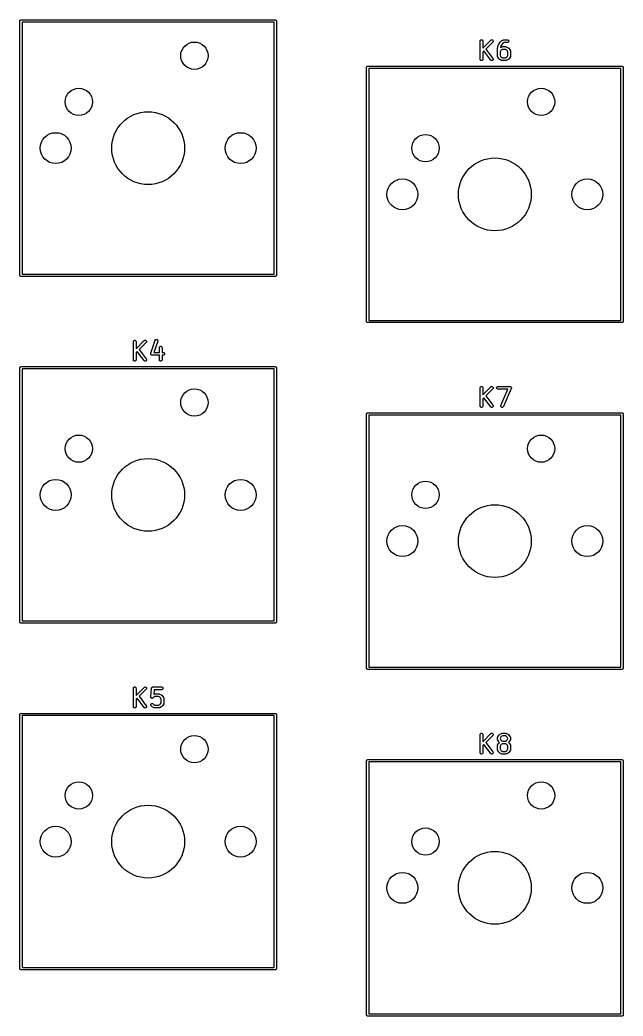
# Model space of a CAD drawing. Extents: x 10 to 287, y -200 to -10.
# Drawn here: x 210.4 to 243.5, y -106.6 to -51.9 of the extents above; entities that cross this region are included whole.
import ezdxf

# ---------------------------------------------------------------- set-up
doc = ezdxf.new("R2010")
doc.units = 0
doc.header["$MEASUREMENT"] = 0
doc.layers.add('BLACK', color=7, linetype='CONTINUOUS')

msp = doc.modelspace()

# ---------------------------------------------------------------- linework, layer by layer
at = {"layer": 'BLACK', "linetype": 'CONTINUOUS'}
for p, q in [((210.379, -51.9324), (210.381, -51.9274)), ((210.379, -51.9378), (210.379, -51.9324)), ((210.379, -65.9182), (210.379, -51.9378)), ((210.381, -51.9274), (210.382, -51.9222)), ((210.382, -51.9222), (210.384, -51.9176)), ((210.384, -51.9176), (210.386, -51.9125)), ((210.386, -51.9125), (210.39, -51.9084)), ((210.39, -51.9084), (210.392, -51.9038)), ((210.392, -51.9038), (210.396, -51.9004)), ((210.396, -51.9004), (210.4, -51.8963)), ((210.4, -51.8963), (210.404, -51.8937)), ((210.404, -51.8937), (210.409, -51.8902)), ((210.409, -51.8902), (210.414, -51.8884)), ((210.414, -51.8884), (210.418, -51.8857)), ((210.418, -51.8857), (210.423, -51.8848)), ((210.423, -51.8848), (210.428, -51.883)), ((210.428, -51.883), (210.434, -51.883)), ((210.434, -51.883), (210.434, -51.883)), ((210.434, -51.883), (224.414, -51.883)), ((224.414, -51.883), (224.42, -51.883)), ((224.414, -51.883), (224.414, -51.883)), ((224.42, -51.883), (224.425, -51.8848)), ((224.425, -51.8848), (224.43, -51.8857)), ((224.43, -51.8857), (224.434, -51.8884)), ((224.434, -51.8884), (224.439, -51.8902)), ((224.439, -51.8902), (224.444, -51.8937)), ((224.444, -51.8937), (224.448, -51.8963)), ((224.448, -51.8963), (224.452, -51.9004)), ((224.452, -51.9004), (224.456, -51.9038)), ((224.456, -51.9038), (224.458, -51.9085)), ((224.458, -51.9085), (224.462, -51.9125)), ((224.462, -51.9125), (224.464, -51.9175)), ((224.464, -51.9175), (224.466, -51.9222)), ((224.466, -51.9222), (224.467, -51.9274)), ((224.467, -51.9274), (224.469, -51.9324)), ((224.469, -51.9324), (224.469, -51.9377)), ((224.469, -51.9377), (224.469, -51.9378)), ((224.469, -51.9378), (224.469, -65.9182)), ((210.499, -52.003), (210.499, -65.853)), ((224.349, -52.003), (210.499, -52.003)), ((224.349, -65.853), (224.349, -52.003)), ((235.661, -53.0464), (235.665, -53.0207)), ((235.661, -54.0464), (235.661, -53.0464)), ((235.665, -53.0207), (235.678, -52.9982)), ((235.678, -52.9982), (235.698, -52.9814)), ((235.698, -52.9814), (235.723, -52.9725)), ((235.723, -52.9725), (235.749, -52.9725)), ((235.749, -52.9725), (235.773, -52.9814)), ((235.773, -52.9814), (235.793, -52.9982)), ((235.793, -52.9982), (235.806, -53.0207)), ((235.806, -53.0207), (235.811, -53.0464)), ((235.811, -53.4367), (236.254, -52.9933)), ((235.811, -53.0464), (235.811, -53.4367)), ((236.254, -52.9933), (236.276, -52.9784)), ((236.276, -52.9784), (236.301, -52.9717)), ((236.301, -52.9717), (236.327, -52.9739)), ((236.327, -52.9739), (236.35, -52.9849)), ((236.35, -52.9849), (236.369, -53.0034)), ((236.375, -53.0781), (236.36, -53.0994)), ((236.369, -53.0034), (236.38, -53.027)), ((236.382, -53.0529), (236.375, -53.0781)), ((236.38, -53.027), (236.382, -53.0529)), ((236.778, -53.0886), (236.826, -53.041)), ((236.826, -53.041), (236.836, -53.0341)), ((236.836, -53.0341), (236.845, -53.0269)), ((236.845, -53.0269), (236.94, -52.9793)), ((236.94, -52.9793), (236.945, -52.9781)), ((236.945, -52.9781), (236.948, -52.9759)), ((236.948, -52.9759), (236.957, -52.9744)), ((236.957, -52.9744), (236.965, -52.9719)), ((236.965, -52.9719), (236.97, -52.9721)), ((236.97, -52.9721), (236.974, -52.9714)), ((236.974, -52.9714), (237.164, -52.9714)), ((237.164, -52.9714), (237.19, -52.9759)), ((237.19, -52.9759), (237.213, -52.9889)), ((237.213, -52.9889), (237.229, -53.0089)), ((237.229, -53.0839), (237.213, -53.1038)), ((237.229, -53.0089), (237.238, -53.0334)), ((237.238, -53.0594), (237.229, -53.0839)), ((237.238, -53.0334), (237.238, -53.0594)), ((235.871, -53.5891), (235.811, -53.6489)), ((236.247, -54.0914), (235.871, -53.5891)), ((236.36, -53.0994), (235.978, -53.482)), ((235.978, -53.482), (236.367, -54.0014)), ((236.613, -53.475), (236.615, -53.4659)), ((236.613, -53.8559), (236.613, -53.475)), ((236.615, -53.4659), (236.616, -53.4568)), ((236.616, -53.4568), (236.663, -53.2663)), ((236.663, -53.2663), (236.668, -53.2547)), ((236.668, -53.2547), (236.673, -53.2429)), ((236.673, -53.2429), (236.769, -53.1)), ((236.798, -53.567), (236.763, -53.6355)), ((236.769, -53.1), (236.774, -53.0947)), ((236.774, -53.0947), (236.778, -53.0886)), ((236.806, -53.3153), (236.787, -53.3894)), ((236.787, -53.3894), (236.845, -53.3603)), ((236.828, -53.5366), (236.798, -53.567)), ((236.889, -53.1894), (236.806, -53.3153)), ((236.896, -53.5023), (236.828, -53.5366)), ((236.845, -53.3603), (236.849, -53.359)), ((236.849, -53.359), (236.853, -53.3569)), ((236.853, -53.3569), (236.862, -53.3553)), ((236.862, -53.3553), (236.87, -53.3528)), ((236.87, -53.3528), (236.875, -53.3531)), ((236.875, -53.3531), (236.879, -53.3523)), ((236.879, -53.3523), (237.069, -53.3523)), ((236.923, -53.1556), (236.889, -53.1894)), ((237.052, -53.5023), (236.896, -53.5023)), ((236.992, -53.1214), (236.923, -53.1556)), ((237.164, -53.1214), (236.992, -53.1214)), ((237.12, -53.5366), (237.052, -53.5023)), ((237.069, -53.3523), (237.073, -53.3531)), ((237.073, -53.3531), (237.078, -53.3528)), ((237.078, -53.3528), (237.086, -53.3553)), ((237.086, -53.3553), (237.095, -53.3569)), ((237.095, -53.3569), (237.099, -53.359)), ((237.099, -53.359), (237.103, -53.3603)), ((237.103, -53.3603), (237.198, -53.4079)), ((237.15, -53.567), (237.12, -53.5366)), ((237.185, -53.6355), (237.15, -53.567)), ((237.19, -53.1169), (237.164, -53.1214)), ((237.213, -53.1038), (237.19, -53.1169)), ((237.198, -53.4079), (237.208, -53.415)), ((237.208, -53.415), (237.218, -53.4219)), ((237.218, -53.4219), (237.265, -53.4695)), ((237.265, -53.4695), (237.272, -53.4794)), ((237.272, -53.4794), (237.279, -53.489)), ((237.279, -53.489), (237.327, -53.5843)), ((237.327, -53.5843), (237.328, -53.5884)), ((237.328, -53.5884), (237.33, -53.5922)), ((237.33, -53.5922), (237.332, -53.6008)), ((237.332, -53.6008), (237.334, -53.6092)), ((237.334, -53.6092), (237.334, -53.6135)), ((237.334, -53.6135), (237.335, -53.6178)), ((237.335, -53.6178), (237.335, -53.8559)), ((235.665, -54.072), (235.661, -54.0464)), ((235.678, -54.0946), (235.665, -54.072)), ((235.698, -54.1113), (235.678, -54.0946)), ((235.723, -54.1202), (235.698, -54.1113)), ((235.749, -54.1202), (235.723, -54.1202)), ((235.773, -54.1113), (235.749, -54.1202)), ((235.793, -54.0946), (235.773, -54.1113)), ((235.806, -54.072), (235.793, -54.0946)), ((235.811, -54.0464), (235.806, -54.072)), ((235.811, -53.6489), (235.811, -54.0464)), ((236.266, -54.1092), (236.247, -54.0914)), ((236.29, -54.1194), (236.266, -54.1092)), ((236.316, -54.1208), (236.29, -54.1194)), ((236.341, -54.1133), (236.316, -54.1208)), ((236.362, -54.0977), (236.341, -54.1133)), ((236.376, -54.0758), (236.362, -54.0977)), ((236.367, -54.0014), (236.379, -54.0246)), ((236.382, -54.0505), (236.376, -54.0758)), ((236.379, -54.0246), (236.382, -54.0505)), ((236.614, -53.8602), (236.613, -53.8559)), ((236.614, -53.8645), (236.614, -53.8602)), ((236.616, -53.8729), (236.614, -53.8645)), ((236.618, -53.8816), (236.616, -53.8729)), ((236.62, -53.8853), (236.618, -53.8816)), ((236.621, -53.8894), (236.62, -53.8853)), ((236.669, -53.9847), (236.621, -53.8894)), ((236.676, -53.9943), (236.669, -53.9847)), ((236.683, -54.0042), (236.676, -53.9943)), ((236.73, -54.0518), (236.683, -54.0042)), ((236.74, -54.0587), (236.73, -54.0518)), ((236.75, -54.0658), (236.74, -54.0587)), ((236.845, -54.1135), (236.75, -54.0658)), ((236.763, -53.6355), (236.763, -53.8382)), ((236.763, -53.8382), (236.798, -53.9067)), ((236.798, -53.9067), (236.828, -53.9371)), ((236.828, -53.9371), (236.896, -53.9714)), ((236.849, -54.1147), (236.845, -54.1135)), ((236.853, -54.1169), (236.849, -54.1147)), ((236.862, -54.1184), (236.853, -54.1169)), ((236.87, -54.1209), (236.862, -54.1184)), ((236.875, -54.1206), (236.87, -54.1209)), ((236.879, -54.1214), (236.875, -54.1206)), ((237.069, -54.1214), (236.879, -54.1214)), ((236.896, -53.9714), (237.052, -53.9714)), ((237.052, -53.9714), (237.12, -53.9371)), ((237.073, -54.1206), (237.069, -54.1214)), ((237.078, -54.1209), (237.073, -54.1206)), ((237.086, -54.1184), (237.078, -54.1209)), ((237.095, -54.1169), (237.086, -54.1184)), ((237.099, -54.1147), (237.095, -54.1169)), ((237.103, -54.1135), (237.099, -54.1147)), ((237.198, -54.0658), (237.103, -54.1135)), ((237.12, -53.9371), (237.15, -53.9067)), ((237.15, -53.9067), (237.185, -53.8382)), ((237.185, -53.8382), (237.185, -53.6355)), ((237.208, -54.0587), (237.198, -54.0658)), ((237.218, -54.0518), (237.208, -54.0587)), ((237.265, -54.0042), (237.218, -54.0518)), ((237.272, -53.9943), (237.265, -54.0042)), ((237.279, -53.9847), (237.272, -53.9943)), ((237.327, -53.8894), (237.279, -53.9847)), ((237.328, -53.8853), (237.327, -53.8894)), ((237.33, -53.8816), (237.328, -53.8853)), ((237.332, -53.8729), (237.33, -53.8816)), ((237.334, -53.8645), (237.332, -53.8729)), ((237.335, -53.8559), (237.334, -53.8602)), ((237.334, -53.8602), (237.334, -53.8645)), ((229.429, -54.4724), (229.431, -54.4674)), ((229.429, -54.4778), (229.429, -54.4724)), ((229.429, -68.4582), (229.429, -54.4778)), ((229.431, -54.4674), (229.432, -54.4622)), ((229.432, -54.4622), (229.434, -54.4576)), ((229.434, -54.4576), (229.436, -54.4525)), ((229.436, -54.4525), (229.44, -54.4484)), ((229.44, -54.4484), (229.442, -54.4438)), ((229.442, -54.4438), (229.446, -54.4404)), ((229.446, -54.4404), (229.45, -54.4363)), ((229.45, -54.4363), (229.454, -54.4337)), ((229.454, -54.4337), (229.459, -54.4302)), ((229.459, -54.4302), (229.464, -54.4284)), ((229.464, -54.4284), (229.468, -54.4257)), ((229.468, -54.4257), (229.473, -54.4248)), ((229.473, -54.4248), (229.478, -54.423)), ((229.478, -54.423), (229.484, -54.423)), ((229.484, -54.423), (229.484, -54.423)), ((229.484, -54.423), (243.464, -54.423)), ((229.549, -54.543), (229.549, -68.393)), ((243.399, -54.543), (229.549, -54.543)), ((243.399, -68.393), (243.399, -54.543)), ((243.464, -54.423), (243.47, -54.423)), ((243.464, -54.423), (243.464, -54.423)), ((243.47, -54.423), (243.475, -54.4248)), ((243.475, -54.4248), (243.48, -54.4257)), ((243.48, -54.4257), (243.484, -54.4284)), ((243.484, -54.4284), (243.489, -54.4302)), ((243.489, -54.4302), (243.494, -54.4337)), ((243.494, -54.4337), (243.498, -54.4363)), ((243.498, -54.4363), (243.502, -54.4404)), ((243.502, -54.4404), (243.506, -54.4438)), ((243.506, -54.4438), (243.508, -54.4485)), ((243.508, -54.4485), (243.512, -54.4525)), ((243.512, -54.4525), (243.514, -54.4575)), ((243.514, -54.4575), (243.516, -54.4622)), ((243.516, -54.4622), (243.517, -54.4674)), ((243.517, -54.4674), (243.519, -54.4724)), ((243.519, -54.4724), (243.519, -54.4777)), ((243.519, -54.4777), (243.519, -54.4778)), ((243.519, -54.4778), (243.519, -68.4582)), ((210.379, -65.9183), (210.379, -65.9182)), ((210.379, -65.9236), (210.379, -65.9183)), ((210.381, -65.9286), (210.379, -65.9236)), ((210.382, -65.9338), (210.381, -65.9286)), ((210.384, -65.9385), (210.382, -65.9338)), ((210.386, -65.9435), (210.384, -65.9385)), ((210.39, -65.9475), (210.386, -65.9435)), ((210.392, -65.9522), (210.39, -65.9475)), ((210.396, -65.9556), (210.392, -65.9522)), ((210.4, -65.9597), (210.396, -65.9556)), ((210.404, -65.9623), (210.4, -65.9597)), ((210.409, -65.9658), (210.404, -65.9623)), ((210.414, -65.9676), (210.409, -65.9658)), ((210.418, -65.9703), (210.414, -65.9676)), ((210.423, -65.9712), (210.418, -65.9703)), ((210.428, -65.973), (210.423, -65.9712)), ((210.434, -65.973), (210.428, -65.973)), ((224.414, -65.973), (210.434, -65.973)), ((210.434, -65.973), (210.434, -65.973)), ((210.499, -65.853), (224.349, -65.853)), ((224.42, -65.973), (224.414, -65.973)), ((224.414, -65.973), (224.414, -65.973)), ((224.425, -65.9712), (224.42, -65.973)), ((224.43, -65.9703), (224.425, -65.9712)), ((224.434, -65.9676), (224.43, -65.9703)), ((224.439, -65.9658), (224.434, -65.9676)), ((224.444, -65.9623), (224.439, -65.9658)), ((224.448, -65.9597), (224.444, -65.9623)), ((224.452, -65.9556), (224.448, -65.9597)), ((224.456, -65.9522), (224.452, -65.9556)), ((224.458, -65.9475), (224.456, -65.9522)), ((224.462, -65.9435), (224.458, -65.9475)), ((224.464, -65.9385), (224.462, -65.9435)), ((224.466, -65.9338), (224.464, -65.9385)), ((224.467, -65.9286), (224.466, -65.9338)), ((224.469, -65.9236), (224.467, -65.9286)), ((224.469, -65.9182), (224.469, -65.9183)), ((224.469, -65.9183), (224.469, -65.9236)), ((229.549, -68.393), (243.399, -68.393)), ((229.429, -68.4583), (229.429, -68.4582)), ((229.429, -68.4636), (229.429, -68.4583)), ((229.431, -68.4686), (229.429, -68.4636)), ((229.432, -68.4738), (229.431, -68.4686)), ((229.434, -68.4785), (229.432, -68.4738)), ((229.436, -68.4835), (229.434, -68.4785)), ((229.44, -68.4875), (229.436, -68.4835)), ((229.442, -68.4922), (229.44, -68.4875)), ((229.446, -68.4956), (229.442, -68.4922)), ((229.45, -68.4997), (229.446, -68.4956)), ((229.454, -68.5023), (229.45, -68.4997)), ((229.459, -68.5058), (229.454, -68.5023)), ((229.464, -68.5076), (229.459, -68.5058)), ((229.468, -68.5103), (229.464, -68.5076)), ((229.473, -68.5112), (229.468, -68.5103)), ((229.478, -68.513), (229.473, -68.5112)), ((229.484, -68.513), (229.478, -68.513)), ((243.464, -68.513), (229.484, -68.513)), ((229.484, -68.513), (229.484, -68.513)), ((243.47, -68.513), (243.464, -68.513)), ((243.464, -68.513), (243.464, -68.513)), ((243.475, -68.5112), (243.47, -68.513)), ((243.48, -68.5103), (243.475, -68.5112)), ((243.484, -68.5076), (243.48, -68.5103)), ((243.489, -68.5058), (243.484, -68.5076)), ((243.494, -68.5023), (243.489, -68.5058)), ((243.498, -68.4997), (243.494, -68.5023)), ((243.502, -68.4956), (243.498, -68.4997)), ((243.506, -68.4922), (243.502, -68.4956)), ((243.508, -68.4875), (243.506, -68.4922)), ((243.512, -68.4835), (243.508, -68.4875)), ((243.514, -68.4785), (243.512, -68.4835)), ((243.516, -68.4738), (243.514, -68.4785)), ((243.517, -68.4686), (243.516, -68.4738)), ((243.519, -68.4636), (243.517, -68.4686)), ((243.519, -68.4582), (243.519, -68.4583)), ((243.519, -68.4583), (243.519, -68.4636)), ((216.628, -69.5082), (216.648, -69.4914)), ((216.648, -69.4914), (216.673, -69.4825)), ((216.673, -69.4825), (216.699, -69.4825)), ((216.699, -69.4825), (216.723, -69.4914)), ((216.723, -69.4914), (216.743, -69.5082)), ((216.761, -69.9467), (217.204, -69.5033)), ((217.204, -69.5033), (217.226, -69.4884)), ((217.226, -69.4884), (217.251, -69.4817)), ((217.251, -69.4817), (217.277, -69.4839)), ((217.277, -69.4839), (217.3, -69.4949)), ((217.3, -69.4949), (217.319, -69.5134)), ((217.567, -70.1993), (217.805, -69.485)), ((217.805, -69.485), (217.818, -69.4621)), ((217.818, -69.4621), (217.837, -69.4449)), ((217.837, -69.4449), (217.861, -69.4353)), ((217.861, -69.4353), (217.887, -69.4346)), ((217.887, -69.4346), (217.912, -69.4428)), ((217.912, -69.4428), (217.932, -69.459)), ((217.932, -69.459), (217.946, -69.4812)), ((217.946, -69.4812), (217.951, -69.5067)), ((217.951, -69.5067), (217.948, -69.5325)), ((216.611, -69.5564), (216.615, -69.5307)), ((216.611, -70.5564), (216.611, -69.5564)), ((216.615, -69.5307), (216.628, -69.5082)), ((216.743, -69.5082), (216.756, -69.5307)), ((216.756, -69.5307), (216.761, -69.5564)), ((216.761, -69.5564), (216.761, -69.9467)), ((217.31, -69.6094), (216.928, -69.992)), ((216.928, -69.992), (217.317, -70.5114)), ((217.325, -69.5881), (217.31, -69.6094)), ((217.319, -69.5134), (217.33, -69.537)), ((217.332, -69.5629), (217.325, -69.5881)), ((217.33, -69.537), (217.332, -69.5629)), ((217.948, -69.5325), (217.742, -70.148)), ((218.039, -69.8897), (218.044, -69.8641)), ((218.039, -70.148), (218.039, -69.8897)), ((218.044, -69.8641), (218.057, -69.8415)), ((218.057, -69.8415), (218.077, -69.8248)), ((218.077, -69.8248), (218.101, -69.8159)), ((218.101, -69.8159), (218.127, -69.8159)), ((218.127, -69.8159), (218.152, -69.8248)), ((218.152, -69.8248), (218.172, -69.8415)), ((218.172, -69.8415), (218.185, -69.8641)), ((218.185, -69.8641), (218.189, -69.8897)), ((218.189, -69.8897), (218.189, -70.148)), ((216.615, -70.582), (216.611, -70.5564)), ((216.628, -70.6046), (216.615, -70.582)), ((216.756, -70.582), (216.743, -70.6046)), ((216.761, -70.5564), (216.756, -70.582)), ((216.821, -70.0991), (216.761, -70.1589)), ((216.761, -70.1589), (216.761, -70.5564)), ((217.197, -70.6014), (216.821, -70.0991)), ((217.216, -70.6192), (217.197, -70.6014)), ((217.326, -70.5858), (217.312, -70.6077)), ((217.317, -70.5114), (217.329, -70.5346)), ((217.332, -70.5605), (217.326, -70.5858)), ((217.329, -70.5346), (217.332, -70.5605)), ((217.563, -70.2251), (217.564, -70.2176)), ((217.564, -70.2305), (217.563, -70.2251)), ((217.564, -70.21), (217.566, -70.2048)), ((217.564, -70.2176), (217.564, -70.21)), ((217.564, -70.2361), (217.564, -70.2305)), ((217.567, -70.2432), (217.564, -70.2361)), ((217.566, -70.2048), (217.567, -70.1993)), ((217.569, -70.2506), (217.567, -70.2432)), ((217.571, -70.2553), (217.569, -70.2506)), ((217.573, -70.2605), (217.571, -70.2553)), ((217.578, -70.2664), (217.573, -70.2605)), ((217.582, -70.2728), (217.578, -70.2664)), ((217.587, -70.2763), (217.582, -70.2728)), ((217.59, -70.2805), (217.587, -70.2763)), ((217.597, -70.2843), (217.59, -70.2805)), ((217.603, -70.289), (217.597, -70.2843)), ((217.608, -70.2908), (217.603, -70.289)), ((217.613, -70.2935), (217.608, -70.2908)), ((217.62, -70.2948), (217.613, -70.2935)), ((217.627, -70.2972), (217.62, -70.2948)), ((217.633, -70.2971), (217.627, -70.2972)), ((217.638, -70.298), (217.633, -70.2971)), ((218.039, -70.298), (217.638, -70.298)), ((217.742, -70.148), (218.039, -70.148)), ((218.039, -70.5564), (218.039, -70.298)), ((218.044, -70.582), (218.039, -70.5564)), ((218.057, -70.6046), (218.044, -70.582)), ((218.185, -70.582), (218.172, -70.6046)), ((218.189, -70.5564), (218.185, -70.582)), ((218.189, -70.148), (218.257, -70.148)), ((218.257, -70.298), (218.189, -70.298)), ((218.189, -70.298), (218.189, -70.5564)), ((218.257, -70.148), (218.283, -70.1526)), ((218.283, -70.2935), (218.257, -70.298)), ((218.283, -70.1526), (218.306, -70.1656)), ((218.306, -70.2805), (218.283, -70.2935)), ((218.306, -70.1656), (218.322, -70.1855)), ((218.322, -70.2605), (218.306, -70.2805)), ((218.322, -70.1855), (218.331, -70.21)), ((218.331, -70.2361), (218.322, -70.2605)), ((218.331, -70.21), (218.331, -70.2361)), ((210.379, -70.9824), (210.381, -70.9774)), ((210.379, -70.9878), (210.379, -70.9824)), ((210.379, -84.9682), (210.379, -70.9878)), ((210.381, -70.9774), (210.382, -70.9722)), ((210.382, -70.9722), (210.384, -70.9676)), ((210.384, -70.9676), (210.386, -70.9625)), ((210.386, -70.9625), (210.39, -70.9584)), ((210.39, -70.9584), (210.392, -70.9538)), ((210.392, -70.9538), (210.396, -70.9504)), ((210.396, -70.9504), (210.4, -70.9463)), ((210.4, -70.9463), (210.404, -70.9437)), ((210.404, -70.9437), (210.409, -70.9402)), ((210.409, -70.9402), (210.414, -70.9384)), ((210.414, -70.9384), (210.418, -70.9357)), ((210.418, -70.9357), (210.423, -70.9348)), ((210.423, -70.9348), (210.428, -70.933)), ((210.428, -70.933), (210.434, -70.933)), ((210.434, -70.933), (210.434, -70.933)), ((210.434, -70.933), (224.414, -70.933)), ((210.499, -71.053), (210.499, -84.903)), ((224.349, -71.053), (210.499, -71.053)), ((216.648, -70.6213), (216.628, -70.6046)), ((216.673, -70.6302), (216.648, -70.6213)), ((216.699, -70.6302), (216.673, -70.6302)), ((216.723, -70.6213), (216.699, -70.6302)), ((216.743, -70.6046), (216.723, -70.6213)), ((217.24, -70.6294), (217.216, -70.6192)), ((217.266, -70.6308), (217.24, -70.6294)), ((217.291, -70.6233), (217.266, -70.6308)), ((217.312, -70.6077), (217.291, -70.6233)), ((218.077, -70.6213), (218.057, -70.6046)), ((218.101, -70.6302), (218.077, -70.6213)), ((218.127, -70.6302), (218.101, -70.6302)), ((218.152, -70.6213), (218.127, -70.6302)), ((218.172, -70.6046), (218.152, -70.6213)), ((224.349, -84.903), (224.349, -71.053)), ((224.414, -70.933), (224.42, -70.933)), ((224.414, -70.933), (224.414, -70.933)), ((224.42, -70.933), (224.425, -70.9348)), ((224.425, -70.9348), (224.43, -70.9357)), ((224.43, -70.9357), (224.434, -70.9384)), ((224.434, -70.9384), (224.439, -70.9402)), ((224.439, -70.9402), (224.444, -70.9437)), ((224.444, -70.9437), (224.448, -70.9463)), ((224.448, -70.9463), (224.452, -70.9504)), ((224.452, -70.9504), (224.456, -70.9538)), ((224.456, -70.9538), (224.458, -70.9585)), ((224.458, -70.9585), (224.462, -70.9625)), ((224.462, -70.9625), (224.464, -70.9675)), ((224.464, -70.9675), (224.466, -70.9722)), ((224.466, -70.9722), (224.467, -70.9774)), ((224.467, -70.9774), (224.469, -70.9824)), ((224.469, -70.9824), (224.469, -70.9877)), ((224.469, -70.9877), (224.469, -70.9878)), ((224.469, -70.9878), (224.469, -84.9682)), ((235.661, -72.0964), (235.665, -72.0707)), ((235.661, -73.0964), (235.661, -72.0964)), ((235.665, -72.0707), (235.678, -72.0482)), ((235.678, -72.0482), (235.698, -72.0314)), ((235.698, -72.0314), (235.723, -72.0225)), ((235.723, -72.0225), (235.749, -72.0225)), ((235.749, -72.0225), (235.773, -72.0314)), ((235.773, -72.0314), (235.793, -72.0482)), ((235.793, -72.0482), (235.806, -72.0707)), ((235.806, -72.0707), (235.811, -72.0964)), ((235.811, -72.4867), (236.254, -72.0433)), ((235.811, -72.0964), (235.811, -72.4867)), ((236.36, -72.1494), (235.978, -72.532)), ((236.254, -72.0433), (236.276, -72.0284)), ((236.276, -72.0284), (236.301, -72.0217)), ((236.301, -72.0217), (236.327, -72.0239)), ((236.327, -72.0239), (236.35, -72.0349)), ((236.35, -72.0349), (236.369, -72.0534)), ((236.375, -72.1281), (236.36, -72.1494)), ((236.369, -72.0534), (236.38, -72.077)), ((236.382, -72.1029), (236.375, -72.1281)), ((236.38, -72.077), (236.382, -72.1029)), ((236.567, -72.0834), (236.576, -72.0589)), ((236.567, -72.1094), (236.567, -72.0834)), ((236.576, -72.1339), (236.567, -72.1094)), ((236.576, -72.0589), (236.592, -72.0389)), ((236.592, -72.1538), (236.576, -72.1339)), ((236.592, -72.0389), (236.615, -72.0259)), ((236.615, -72.1669), (236.592, -72.1538)), ((236.615, -72.0259), (236.641, -72.0214)), ((236.641, -72.1714), (236.615, -72.1669)), ((236.641, -72.0214), (237.307, -72.0214)), ((237.194, -72.1714), (236.641, -72.1714)), ((236.81, -73.0668), (237.194, -72.1714)), ((237.376, -72.1259), (236.948, -73.1259)), ((237.307, -72.0214), (237.316, -72.0229)), ((237.316, -72.0229), (237.324, -72.0234)), ((237.324, -72.0234), (237.329, -72.0251)), ((237.329, -72.0251), (237.333, -72.0259)), ((237.333, -72.0259), (237.34, -72.0302)), ((237.34, -72.0302), (237.348, -72.0336)), ((237.348, -72.0336), (237.352, -72.0367)), ((237.352, -72.0367), (237.356, -72.0389)), ((237.356, -72.0389), (237.361, -72.0455)), ((237.361, -72.0455), (237.367, -72.0515)), ((237.367, -72.0515), (237.369, -72.0554)), ((237.369, -72.0554), (237.372, -72.0589)), ((237.372, -72.0589), (237.375, -72.067)), ((237.375, -72.067), (237.379, -72.0747)), ((237.378, -72.1175), (237.376, -72.1259)), ((237.381, -72.1094), (237.378, -72.1175)), ((237.379, -72.0747), (237.38, -72.0791)), ((237.38, -72.0791), (237.381, -72.0834)), ((237.381, -72.0834), (237.381, -72.092)), ((237.381, -72.092), (237.382, -72.1006)), ((237.382, -72.1006), (237.381, -72.1049)), ((237.381, -72.1049), (237.381, -72.1094)), ((235.871, -72.6391), (235.811, -72.6989)), ((235.811, -72.6989), (235.811, -73.0964)), ((236.247, -73.1414), (235.871, -72.6391)), ((235.978, -72.532), (236.367, -73.0514)), ((235.665, -73.122), (235.661, -73.0964)), ((235.678, -73.1446), (235.665, -73.122)), ((235.698, -73.1613), (235.678, -73.1446)), ((235.723, -73.1702), (235.698, -73.1613)), ((235.749, -73.1702), (235.723, -73.1702)), ((235.773, -73.1613), (235.749, -73.1702)), ((235.793, -73.1446), (235.773, -73.1613)), ((235.806, -73.122), (235.793, -73.1446)), ((235.811, -73.0964), (235.806, -73.122)), ((236.266, -73.1592), (236.247, -73.1414)), ((236.29, -73.1694), (236.266, -73.1592)), ((236.316, -73.1708), (236.29, -73.1694)), ((236.341, -73.1633), (236.316, -73.1708)), ((236.362, -73.1477), (236.341, -73.1633)), ((236.376, -73.1258), (236.362, -73.1477)), ((236.367, -73.0514), (236.379, -73.0746)), ((236.382, -73.1005), (236.376, -73.1258)), ((236.379, -73.0746), (236.382, -73.1005)), ((236.804, -73.0922), (236.81, -73.0668)), ((236.807, -73.1181), (236.804, -73.0922)), ((236.819, -73.1413), (236.807, -73.1181)), ((236.838, -73.1591), (236.819, -73.1413)), ((236.862, -73.1694), (236.838, -73.1591)), ((236.888, -73.1709), (236.862, -73.1694)), ((236.913, -73.1633), (236.888, -73.1709)), ((236.933, -73.1477), (236.913, -73.1633)), ((236.948, -73.1259), (236.933, -73.1477)), ((229.429, -73.5224), (229.431, -73.5174)), ((229.429, -73.5278), (229.429, -73.5224)), ((229.429, -87.5082), (229.429, -73.5278)), ((229.431, -73.5174), (229.432, -73.5122)), ((229.432, -73.5122), (229.434, -73.5076)), ((229.434, -73.5076), (229.436, -73.5025)), ((229.436, -73.5025), (229.44, -73.4984)), ((229.44, -73.4984), (229.442, -73.4938)), ((229.442, -73.4938), (229.446, -73.4904)), ((229.446, -73.4904), (229.45, -73.4863)), ((229.45, -73.4863), (229.454, -73.4837)), ((229.454, -73.4837), (229.459, -73.4802)), ((229.459, -73.4802), (229.464, -73.4784)), ((229.464, -73.4784), (229.468, -73.4757)), ((229.468, -73.4757), (229.473, -73.4748)), ((229.473, -73.4748), (229.478, -73.473)), ((229.478, -73.473), (229.484, -73.473)), ((229.484, -73.473), (229.484, -73.473)), ((229.484, -73.473), (243.464, -73.473)), ((229.549, -73.593), (229.549, -87.443)), ((243.399, -73.593), (229.549, -73.593)), ((243.399, -87.443), (243.399, -73.593)), ((243.464, -73.473), (243.47, -73.473)), ((243.464, -73.473), (243.464, -73.473)), ((243.47, -73.473), (243.475, -73.4748)), ((243.475, -73.4748), (243.48, -73.4757)), ((243.48, -73.4757), (243.484, -73.4784)), ((243.484, -73.4784), (243.489, -73.4802)), ((243.489, -73.4802), (243.494, -73.4837)), ((243.494, -73.4837), (243.498, -73.4863)), ((243.498, -73.4863), (243.502, -73.4904)), ((243.502, -73.4904), (243.506, -73.4938)), ((243.506, -73.4938), (243.508, -73.4985)), ((243.508, -73.4985), (243.512, -73.5025)), ((243.512, -73.5025), (243.514, -73.5075)), ((243.514, -73.5075), (243.516, -73.5122)), ((243.516, -73.5122), (243.517, -73.5174)), ((243.517, -73.5174), (243.519, -73.5224)), ((243.519, -73.5224), (243.519, -73.5277)), ((243.519, -73.5277), (243.519, -73.5278)), ((243.519, -73.5278), (243.519, -87.5082)), ((210.379, -84.9683), (210.379, -84.9682)), ((210.379, -84.9736), (210.379, -84.9683)), ((210.381, -84.9786), (210.379, -84.9736)), ((210.382, -84.9838), (210.381, -84.9786)), ((210.384, -84.9885), (210.382, -84.9838)), ((210.386, -84.9935), (210.384, -84.9885)), ((210.39, -84.9975), (210.386, -84.9935)), ((210.392, -85.0022), (210.39, -84.9975)), ((210.396, -85.0056), (210.392, -85.0022)), ((210.4, -85.0097), (210.396, -85.0056)), ((210.404, -85.0123), (210.4, -85.0097)), ((210.409, -85.0158), (210.404, -85.0123)), ((210.414, -85.0176), (210.409, -85.0158)), ((210.418, -85.0203), (210.414, -85.0176)), ((210.423, -85.0212), (210.418, -85.0203)), ((210.428, -85.023), (210.423, -85.0212)), ((210.434, -85.023), (210.428, -85.023)), ((224.414, -85.023), (210.434, -85.023)), ((210.434, -85.023), (210.434, -85.023)), ((210.499, -84.903), (224.349, -84.903)), ((224.42, -85.023), (224.414, -85.023)), ((224.414, -85.023), (224.414, -85.023)), ((224.425, -85.0212), (224.42, -85.023)), ((224.43, -85.0203), (224.425, -85.0212)), ((224.434, -85.0176), (224.43, -85.0203)), ((224.439, -85.0158), (224.434, -85.0176)), ((224.444, -85.0123), (224.439, -85.0158)), ((224.448, -85.0097), (224.444, -85.0123)), ((224.452, -85.0056), (224.448, -85.0097)), ((224.456, -85.0022), (224.452, -85.0056)), ((224.458, -84.9975), (224.456, -85.0022)), ((224.462, -84.9935), (224.458, -84.9975)), ((224.464, -84.9885), (224.462, -84.9935)), ((224.466, -84.9838), (224.464, -84.9885)), ((224.467, -84.9786), (224.466, -84.9838)), ((224.469, -84.9736), (224.467, -84.9786)), ((224.469, -84.9682), (224.469, -84.9683)), ((224.469, -84.9683), (224.469, -84.9736)), ((229.429, -87.5083), (229.429, -87.5082)), ((229.429, -87.5136), (229.429, -87.5083)), ((229.431, -87.5186), (229.429, -87.5136)), ((229.432, -87.5238), (229.431, -87.5186)), ((229.434, -87.5285), (229.432, -87.5238)), ((229.436, -87.5335), (229.434, -87.5285)), ((229.44, -87.5375), (229.436, -87.5335)), ((229.442, -87.5422), (229.44, -87.5375)), ((229.446, -87.5456), (229.442, -87.5422)), ((229.45, -87.5497), (229.446, -87.5456)), ((229.454, -87.5523), (229.45, -87.5497)), ((229.459, -87.5558), (229.454, -87.5523)), ((229.464, -87.5576), (229.459, -87.5558)), ((229.468, -87.5603), (229.464, -87.5576)), ((229.473, -87.5612), (229.468, -87.5603)), ((229.478, -87.563), (229.473, -87.5612)), ((229.484, -87.563), (229.478, -87.563)), ((243.464, -87.563), (229.484, -87.563)), ((229.484, -87.563), (229.484, -87.563)), ((229.549, -87.443), (243.399, -87.443)), ((243.47, -87.563), (243.464, -87.563)), ((243.464, -87.563), (243.464, -87.563)), ((243.475, -87.5612), (243.47, -87.563)), ((243.48, -87.5603), (243.475, -87.5612)), ((243.484, -87.5576), (243.48, -87.5603)), ((243.489, -87.5558), (243.484, -87.5576)), ((243.494, -87.5523), (243.489, -87.5558)), ((243.498, -87.5497), (243.494, -87.5523)), ((243.502, -87.5456), (243.498, -87.5497)), ((243.506, -87.5422), (243.502, -87.5456)), ((243.508, -87.5375), (243.506, -87.5422)), ((243.512, -87.5335), (243.508, -87.5375)), ((243.514, -87.5285), (243.512, -87.5335)), ((243.516, -87.5238), (243.514, -87.5285)), ((243.517, -87.5186), (243.516, -87.5238)), ((243.519, -87.5136), (243.517, -87.5186)), ((243.519, -87.5082), (243.519, -87.5083)), ((243.519, -87.5083), (243.519, -87.5136)), ((216.611, -88.6064), (216.615, -88.5807)), ((216.611, -89.6064), (216.611, -88.6064)), ((216.615, -88.5807), (216.628, -88.5582)), ((216.628, -88.5582), (216.648, -88.5414)), ((216.648, -88.5414), (216.673, -88.5325)), ((216.673, -88.5325), (216.699, -88.5325)), ((216.699, -88.5325), (216.723, -88.5414)), ((216.723, -88.5414), (216.743, -88.5582)), ((216.743, -88.5582), (216.756, -88.5807)), ((216.756, -88.5807), (216.761, -88.6064)), ((216.761, -88.9967), (217.204, -88.5533)), ((216.761, -88.6064), (216.761, -88.9967)), ((217.31, -88.6594), (216.928, -89.042)), ((217.204, -88.5533), (217.226, -88.5384)), ((217.226, -88.5384), (217.251, -88.5317)), ((217.251, -88.5317), (217.277, -88.5339)), ((217.277, -88.5339), (217.3, -88.5449)), ((217.3, -88.5449), (217.319, -88.5634)), ((217.325, -88.6381), (217.31, -88.6594)), ((217.319, -88.5634), (217.33, -88.587)), ((217.332, -88.6129), (217.325, -88.6381)), ((217.33, -88.587), (217.332, -88.6129)), ((217.564, -89.0751), (217.611, -88.5989)), ((217.611, -88.5989), (217.612, -88.5962)), ((217.612, -88.5934), (217.616, -88.5837)), ((217.612, -88.5962), (217.612, -88.5934)), ((217.616, -88.5837), (217.618, -88.5738)), ((217.618, -88.5738), (217.62, -88.5715)), ((217.62, -88.5715), (217.621, -88.5689)), ((217.621, -88.5689), (217.628, -88.561)), ((217.628, -88.561), (217.634, -88.5527)), ((217.634, -88.5527), (217.636, -88.5511)), ((217.636, -88.5511), (217.638, -88.5489)), ((217.638, -88.5489), (217.647, -88.5438)), ((217.647, -88.5438), (217.655, -88.538)), ((217.655, -88.538), (217.658, -88.5373)), ((217.658, -88.5373), (217.66, -88.5359)), ((217.66, -88.5359), (217.67, -88.5341)), ((217.67, -88.5341), (217.68, -88.5316)), ((217.68, -88.5316), (217.683, -88.5319)), ((217.683, -88.5319), (217.686, -88.5314)), ((217.686, -88.5314), (218.162, -88.5314)), ((218.162, -88.5314), (218.188, -88.5359)), ((218.188, -88.5359), (218.21, -88.5489)), ((218.21, -88.5489), (218.227, -88.5689)), ((218.227, -88.6439), (218.21, -88.6638)), ((218.227, -88.5689), (218.236, -88.5934)), ((218.236, -88.6194), (218.227, -88.6439)), ((218.236, -88.5934), (218.236, -88.6194)), ((216.821, -89.1491), (216.761, -89.2089)), ((216.761, -89.2089), (216.761, -89.6064)), ((217.197, -89.6514), (216.821, -89.1491)), ((216.928, -89.042), (217.317, -89.5614)), ((217.564, -89.0756), (217.564, -89.0751)), ((217.564, -89.076), (217.564, -89.0756)), ((217.565, -89.0885), (217.564, -89.076)), ((217.566, -89.1011), (217.565, -89.0885)), ((217.566, -89.1015), (217.566, -89.1011)), ((217.566, -89.102), (217.566, -89.1015)), ((217.571, -89.1134), (217.566, -89.102)), ((217.576, -89.1248), (217.571, -89.1134)), ((217.577, -89.1252), (217.576, -89.1248)), ((217.577, -89.1256), (217.577, -89.1252)), ((217.586, -89.1345), (217.577, -89.1256)), ((217.595, -89.1435), (217.586, -89.1345)), ((217.595, -89.1437), (217.595, -89.1435)), ((217.595, -89.144), (217.595, -89.1437)), ((217.607, -89.1493), (217.595, -89.144)), ((217.618, -89.1548), (217.607, -89.1493)), ((217.619, -89.155), (217.618, -89.1548)), ((217.618, -89.1548), (217.618, -89.1548)), ((217.631, -89.1561), (217.619, -89.155)), ((217.644, -89.1574), (217.631, -89.1561)), ((217.645, -89.1573), (217.644, -89.1572)), ((217.644, -89.1572), (217.644, -89.1574)), ((217.657, -89.154), (217.645, -89.1573)), ((217.669, -89.1509), (217.657, -89.154)), ((217.67, -89.1507), (217.669, -89.1509)), ((217.68, -89.1433), (217.67, -89.1505)), ((217.67, -89.1505), (217.67, -89.1507)), ((217.691, -89.1363), (217.68, -89.1433)), ((217.73, -89.0966), (217.691, -89.1356)), ((217.691, -89.1356), (217.691, -89.1359)), ((217.691, -89.1359), (217.691, -89.1363)), ((217.754, -88.6814), (217.729, -88.9296)), ((217.729, -88.9296), (217.748, -88.9203)), ((217.799, -89.0623), (217.73, -89.0966)), ((217.748, -88.9203), (217.752, -88.919)), ((217.752, -88.919), (217.755, -88.9169)), ((218.162, -88.6814), (217.754, -88.6814)), ((217.755, -88.9169), (217.764, -88.9153)), ((217.764, -88.9153), (217.773, -88.9128)), ((217.773, -88.9128), (217.777, -88.9131)), ((217.777, -88.9131), (217.781, -88.9123)), ((217.781, -88.9123), (218.019, -88.9123)), ((218.002, -89.0623), (217.799, -89.0623)), ((218.07, -89.0966), (218.002, -89.0623)), ((218.019, -88.9123), (218.023, -88.9131)), ((218.023, -88.9131), (218.028, -88.9128)), ((218.028, -88.9128), (218.036, -88.9153)), ((218.036, -88.9153), (218.045, -88.9169)), ((218.045, -88.9169), (218.049, -88.919)), ((218.049, -88.919), (218.053, -88.9203)), ((218.053, -88.9203), (218.148, -88.9679)), ((218.1, -89.127), (218.07, -89.0966)), ((218.135, -89.1955), (218.1, -89.127)), ((218.135, -89.3982), (218.135, -89.1955)), ((218.148, -88.9679), (218.158, -88.975)), ((218.158, -88.975), (218.168, -88.9819)), ((218.188, -88.6769), (218.162, -88.6814)), ((218.168, -88.9819), (218.215, -89.0295)), ((218.21, -88.6638), (218.188, -88.6769)), ((218.215, -89.0295), (218.222, -89.0394)), ((218.222, -89.0394), (218.229, -89.049)), ((218.229, -89.049), (218.277, -89.1443)), ((218.277, -89.1443), (218.278, -89.1484)), ((218.278, -89.1484), (218.28, -89.1522)), ((218.28, -89.1522), (218.282, -89.1608)), ((218.282, -89.1608), (218.284, -89.1692)), ((218.284, -89.1692), (218.284, -89.1735)), ((218.284, -89.1735), (218.285, -89.1778)), ((218.285, -89.1778), (218.285, -89.4159)), ((216.615, -89.632), (216.611, -89.6064)), ((216.628, -89.6546), (216.615, -89.632)), ((216.648, -89.6713), (216.628, -89.6546)), ((216.673, -89.6802), (216.648, -89.6713)), ((216.699, -89.6802), (216.673, -89.6802)), ((216.723, -89.6713), (216.699, -89.6802)), ((216.743, -89.6546), (216.723, -89.6713)), ((216.756, -89.632), (216.743, -89.6546)), ((216.761, -89.6064), (216.756, -89.632)), ((217.216, -89.6692), (217.197, -89.6514)), ((217.24, -89.6794), (217.216, -89.6692)), ((217.266, -89.6808), (217.24, -89.6794)), ((217.291, -89.6733), (217.266, -89.6808)), ((217.312, -89.6577), (217.291, -89.6733)), ((217.326, -89.6358), (217.312, -89.6577)), ((217.317, -89.5614), (217.329, -89.5846)), ((217.332, -89.6105), (217.326, -89.6358)), ((217.329, -89.5846), (217.332, -89.6105)), ((217.564, -89.5177), (217.566, -89.4917)), ((217.57, -89.5428), (217.564, -89.5177)), ((217.566, -89.4917), (217.577, -89.4681)), ((217.585, -89.5642), (217.57, -89.5428)), ((217.577, -89.4681), (217.595, -89.4497)), ((217.633, -89.6118), (217.585, -89.5642)), ((217.595, -89.4497), (217.619, -89.4387)), ((217.619, -89.4387), (217.645, -89.4364)), ((217.643, -89.6187), (217.633, -89.6118)), ((217.652, -89.6258), (217.643, -89.6187)), ((217.645, -89.4364), (217.67, -89.4432)), ((217.748, -89.6735), (217.652, -89.6258)), ((217.67, -89.4432), (217.691, -89.4581)), ((217.691, -89.4581), (217.73, -89.4971)), ((217.73, -89.4971), (217.799, -89.5314)), ((217.752, -89.6747), (217.748, -89.6735)), ((217.755, -89.6769), (217.752, -89.6747)), ((217.764, -89.6784), (217.755, -89.6769)), ((217.773, -89.6809), (217.764, -89.6784)), ((217.777, -89.6806), (217.773, -89.6809)), ((217.781, -89.6814), (217.777, -89.6806)), ((218.019, -89.6814), (217.781, -89.6814)), ((217.799, -89.5314), (218.002, -89.5314)), ((218.002, -89.5314), (218.07, -89.4971)), ((218.023, -89.6806), (218.019, -89.6814)), ((218.028, -89.6809), (218.023, -89.6806)), ((218.036, -89.6784), (218.028, -89.6809)), ((218.045, -89.6769), (218.036, -89.6784)), ((218.049, -89.6747), (218.045, -89.6769)), ((218.053, -89.6735), (218.049, -89.6747)), ((218.148, -89.6258), (218.053, -89.6735)), ((218.07, -89.4971), (218.1, -89.4667)), ((218.1, -89.4667), (218.135, -89.3982)), ((218.158, -89.6187), (218.148, -89.6258)), ((218.168, -89.6118), (218.158, -89.6187)), ((218.215, -89.5642), (218.168, -89.6118)), ((218.222, -89.5543), (218.215, -89.5642)), ((218.229, -89.5447), (218.222, -89.5543)), ((218.277, -89.4494), (218.229, -89.5447)), ((218.278, -89.4453), (218.277, -89.4494)), ((218.28, -89.4416), (218.278, -89.4453)), ((218.282, -89.4329), (218.28, -89.4416)), ((218.284, -89.4245), (218.282, -89.4329)), ((218.285, -89.4159), (218.284, -89.4202)), ((218.284, -89.4202), (218.284, -89.4245)), ((210.379, -90.0324), (210.381, -90.0274)), ((210.379, -90.0378), (210.379, -90.0324)), ((210.379, -104.018), (210.379, -90.0378)), ((210.381, -90.0274), (210.382, -90.0222)), ((210.382, -90.0222), (210.384, -90.0176)), ((210.384, -90.0176), (210.386, -90.0125)), ((210.386, -90.0125), (210.39, -90.0084)), ((210.39, -90.0084), (210.392, -90.0038)), ((210.392, -90.0038), (210.396, -90.0004)), ((210.396, -90.0004), (210.4, -89.9963)), ((210.4, -89.9963), (210.404, -89.9937)), ((210.404, -89.9937), (210.409, -89.9902)), ((210.409, -89.9902), (210.414, -89.9884)), ((210.414, -89.9884), (210.418, -89.9857)), ((210.418, -89.9857), (210.423, -89.9848)), ((210.423, -89.9848), (210.428, -89.983)), ((210.428, -89.983), (210.434, -89.983)), ((210.434, -89.983), (210.434, -89.983)), ((210.434, -89.983), (224.414, -89.983)), ((210.499, -90.103), (210.499, -103.953)), ((224.349, -90.103), (210.499, -90.103)), ((224.349, -103.953), (224.349, -90.103)), ((224.414, -89.983), (224.42, -89.983)), ((224.414, -89.983), (224.414, -89.983)), ((224.42, -89.983), (224.425, -89.9848)), ((224.425, -89.9848), (224.43, -89.9857)), ((224.43, -89.9857), (224.434, -89.9884)), ((224.434, -89.9884), (224.439, -89.9902)), ((224.439, -89.9902), (224.444, -89.9937)), ((224.444, -89.9937), (224.448, -89.9963)), ((224.448, -89.9963), (224.452, -90.0004)), ((224.452, -90.0004), (224.456, -90.0038)), ((224.456, -90.0038), (224.458, -90.0085)), ((224.458, -90.0085), (224.462, -90.0125)), ((224.462, -90.0125), (224.464, -90.0175)), ((224.464, -90.0175), (224.466, -90.0222)), ((224.466, -90.0222), (224.467, -90.0274)), ((224.467, -90.0274), (224.469, -90.0324)), ((224.469, -90.0324), (224.469, -90.0377)), ((224.469, -90.0377), (224.469, -90.0378)), ((224.469, -90.0378), (224.469, -104.018)), ((235.661, -91.1464), (235.665, -91.1207)), ((235.661, -92.1464), (235.661, -91.1464)), ((235.665, -91.1207), (235.678, -91.0982)), ((235.678, -91.0982), (235.698, -91.0814)), ((235.698, -91.0814), (235.723, -91.0725)), ((235.723, -91.0725), (235.749, -91.0725)), ((235.749, -91.0725), (235.773, -91.0814)), ((235.773, -91.0814), (235.793, -91.0982)), ((235.793, -91.0982), (235.806, -91.1207)), ((235.806, -91.1207), (235.811, -91.1464)), ((235.811, -91.5367), (236.254, -91.0933)), ((235.811, -91.1464), (235.811, -91.5367)), ((236.36, -91.1994), (235.978, -91.582)), ((236.254, -91.0933), (236.276, -91.0784)), ((236.276, -91.0784), (236.301, -91.0717)), ((236.301, -91.0717), (236.327, -91.0739)), ((236.327, -91.0739), (236.35, -91.0849)), ((236.35, -91.0849), (236.369, -91.1034)), ((236.375, -91.1781), (236.36, -91.1994)), ((236.369, -91.1034), (236.38, -91.127)), ((236.382, -91.1529), (236.375, -91.1781)), ((236.38, -91.127), (236.382, -91.1529)), ((236.613, -91.3369), (236.614, -91.3326)), ((236.613, -91.3845), (236.613, -91.3369)), ((236.614, -91.3887), (236.613, -91.3845)), ((236.614, -91.3283), (236.616, -91.3199)), ((236.614, -91.3326), (236.614, -91.3283)), ((236.614, -91.3931), (236.614, -91.3887)), ((236.616, -91.4015), (236.614, -91.3931)), ((236.616, -91.3199), (236.618, -91.3112)), ((236.618, -91.3112), (236.62, -91.3075)), ((236.62, -91.3075), (236.621, -91.3033)), ((236.621, -91.3033), (236.669, -91.2081)), ((236.669, -91.2081), (236.676, -91.1984)), ((236.676, -91.1984), (236.683, -91.1886)), ((236.683, -91.1886), (236.73, -91.141)), ((236.73, -91.141), (236.74, -91.1341)), ((236.74, -91.1341), (236.75, -91.1269)), ((236.75, -91.1269), (236.845, -91.0793)), ((236.798, -91.286), (236.763, -91.3546)), ((236.763, -91.3546), (236.763, -91.3668)), ((236.763, -91.3668), (236.798, -91.4353)), ((236.828, -91.2556), (236.798, -91.286)), ((236.896, -91.2214), (236.828, -91.2556)), ((236.845, -91.0793), (236.849, -91.0781)), ((236.849, -91.0781), (236.853, -91.0759)), ((236.853, -91.0759), (236.862, -91.0744)), ((236.862, -91.0744), (236.87, -91.0719)), ((236.87, -91.0719), (236.875, -91.0721)), ((236.875, -91.0721), (236.879, -91.0714)), ((236.879, -91.0714), (237.069, -91.0714)), ((237.052, -91.2214), (236.896, -91.2214)), ((237.12, -91.2556), (237.052, -91.2214)), ((237.069, -91.0714), (237.073, -91.0721)), ((237.073, -91.0721), (237.078, -91.0719)), ((237.078, -91.0719), (237.086, -91.0744)), ((237.086, -91.0744), (237.095, -91.0759)), ((237.095, -91.0759), (237.099, -91.0781)), ((237.099, -91.0781), (237.103, -91.0793)), ((237.103, -91.0793), (237.198, -91.1269)), ((237.15, -91.286), (237.12, -91.2556)), ((237.185, -91.3546), (237.15, -91.286)), ((237.15, -91.4353), (237.185, -91.3668)), ((237.185, -91.3668), (237.185, -91.3546)), ((237.198, -91.1269), (237.208, -91.1341)), ((237.208, -91.1341), (237.218, -91.141)), ((237.218, -91.141), (237.265, -91.1886)), ((237.265, -91.1886), (237.272, -91.1984)), ((237.272, -91.1984), (237.279, -91.2081)), ((237.279, -91.2081), (237.327, -91.3033)), ((237.327, -91.3033), (237.328, -91.3075)), ((237.328, -91.3075), (237.33, -91.3112)), ((237.33, -91.3112), (237.332, -91.3199)), ((237.332, -91.3199), (237.334, -91.3283)), ((237.334, -91.3931), (237.332, -91.4015)), ((237.334, -91.3283), (237.334, -91.3326)), ((237.334, -91.3326), (237.335, -91.3369)), ((237.335, -91.3845), (237.334, -91.3887)), ((237.334, -91.3887), (237.334, -91.3931)), ((237.335, -91.3369), (237.335, -91.3845)), ((235.871, -91.6891), (235.811, -91.7489)), ((235.811, -91.7489), (235.811, -92.1464)), ((236.247, -92.1914), (235.871, -91.6891)), ((235.978, -91.582), (236.367, -92.1014)), ((236.613, -91.7654), (236.614, -91.7612)), ((236.613, -91.9559), (236.613, -91.7654)), ((236.614, -91.7569), (236.616, -91.7484)), ((236.614, -91.7612), (236.614, -91.7569)), ((236.618, -91.4101), (236.616, -91.4015)), ((236.616, -91.7484), (236.618, -91.7398)), ((236.62, -91.4139), (236.618, -91.4101)), ((236.618, -91.7398), (236.62, -91.736)), ((236.621, -91.418), (236.62, -91.4139)), ((236.62, -91.736), (236.621, -91.7319)), ((236.669, -91.5133), (236.621, -91.418)), ((236.621, -91.7319), (236.669, -91.6366)), ((236.676, -91.5229), (236.669, -91.5133)), ((236.669, -91.6366), (236.676, -91.627)), ((236.683, -91.5327), (236.676, -91.5229)), ((236.676, -91.627), (236.683, -91.6172)), ((236.725, -91.575), (236.683, -91.5327)), ((236.683, -91.6172), (236.725, -91.575)), ((236.798, -91.7146), (236.763, -91.7831)), ((236.763, -91.7831), (236.763, -91.9382)), ((236.763, -91.9382), (236.798, -92.0067)), ((236.798, -91.4353), (236.828, -91.4657)), ((236.828, -91.6842), (236.798, -91.7146)), ((236.828, -91.4657), (236.896, -91.5)), ((236.896, -91.65), (236.828, -91.6842)), ((236.896, -91.5), (237.052, -91.5)), ((237.052, -91.65), (236.896, -91.65)), ((237.052, -91.5), (237.12, -91.4657)), ((237.12, -91.6842), (237.052, -91.65)), ((237.12, -91.4657), (237.15, -91.4353)), ((237.15, -91.7146), (237.12, -91.6842)), ((237.185, -91.7831), (237.15, -91.7146)), ((237.15, -92.0067), (237.185, -91.9382)), ((237.185, -91.9382), (237.185, -91.7831)), ((237.265, -91.5327), (237.223, -91.575)), ((237.223, -91.575), (237.265, -91.6172)), ((237.272, -91.5229), (237.265, -91.5327)), ((237.265, -91.6172), (237.272, -91.627)), ((237.279, -91.5133), (237.272, -91.5229)), ((237.272, -91.627), (237.279, -91.6366)), ((237.327, -91.418), (237.279, -91.5133)), ((237.279, -91.6366), (237.327, -91.7319)), ((237.328, -91.4139), (237.327, -91.418)), ((237.327, -91.7319), (237.328, -91.736)), ((237.33, -91.4101), (237.328, -91.4139)), ((237.328, -91.736), (237.33, -91.7398)), ((237.332, -91.4015), (237.33, -91.4101)), ((237.33, -91.7398), (237.332, -91.7484)), ((237.332, -91.7484), (237.334, -91.7569)), ((237.334, -91.7569), (237.334, -91.7612)), ((237.334, -91.7612), (237.335, -91.7654)), ((237.335, -91.7654), (237.335, -91.9559)), ((235.665, -92.172), (235.661, -92.1464)), ((235.678, -92.1946), (235.665, -92.172)), ((235.698, -92.2113), (235.678, -92.1946)), ((235.723, -92.2202), (235.698, -92.2113)), ((235.749, -92.2202), (235.723, -92.2202)), ((235.773, -92.2113), (235.749, -92.2202)), ((235.793, -92.1946), (235.773, -92.2113)), ((235.806, -92.172), (235.793, -92.1946)), ((235.811, -92.1464), (235.806, -92.172)), ((236.266, -92.2092), (236.247, -92.1914)), ((236.29, -92.2194), (236.266, -92.2092)), ((236.316, -92.2208), (236.29, -92.2194)), ((236.341, -92.2133), (236.316, -92.2208)), ((236.362, -92.1977), (236.341, -92.2133)), ((236.376, -92.1758), (236.362, -92.1977)), ((236.367, -92.1014), (236.379, -92.1246)), ((236.382, -92.1505), (236.376, -92.1758)), ((236.379, -92.1246), (236.382, -92.1505)), ((236.614, -91.9602), (236.613, -91.9559)), ((236.614, -91.9645), (236.614, -91.9602)), ((236.616, -91.9729), (236.614, -91.9645)), ((236.618, -91.9816), (236.616, -91.9729)), ((236.62, -91.9853), (236.618, -91.9816)), ((236.621, -91.9894), (236.62, -91.9853)), ((236.669, -92.0847), (236.621, -91.9894)), ((236.676, -92.0943), (236.669, -92.0847)), ((236.683, -92.1042), (236.676, -92.0943)), ((236.73, -92.1518), (236.683, -92.1042)), ((236.74, -92.1587), (236.73, -92.1518)), ((236.75, -92.1658), (236.74, -92.1587)), ((236.845, -92.2135), (236.75, -92.1658)), ((236.798, -92.0067), (236.828, -92.0371)), ((236.828, -92.0371), (236.896, -92.0714)), ((236.849, -92.2147), (236.845, -92.2135)), ((236.853, -92.2169), (236.849, -92.2147)), ((236.862, -92.2184), (236.853, -92.2169)), ((236.87, -92.2209), (236.862, -92.2184)), ((236.875, -92.2206), (236.87, -92.2209)), ((236.879, -92.2214), (236.875, -92.2206)), ((237.069, -92.2214), (236.879, -92.2214)), ((236.896, -92.0714), (237.052, -92.0714)), ((237.052, -92.0714), (237.12, -92.0371)), ((237.073, -92.2206), (237.069, -92.2214)), ((237.078, -92.2209), (237.073, -92.2206)), ((237.086, -92.2184), (237.078, -92.2209)), ((237.095, -92.2169), (237.086, -92.2184)), ((237.099, -92.2147), (237.095, -92.2169)), ((237.103, -92.2135), (237.099, -92.2147)), ((237.198, -92.1658), (237.103, -92.2135)), ((237.12, -92.0371), (237.15, -92.0067)), ((237.208, -92.1587), (237.198, -92.1658)), ((237.218, -92.1518), (237.208, -92.1587)), ((237.265, -92.1042), (237.218, -92.1518)), ((237.272, -92.0943), (237.265, -92.1042)), ((237.279, -92.0847), (237.272, -92.0943)), ((237.327, -91.9894), (237.279, -92.0847)), ((237.328, -91.9853), (237.327, -91.9894)), ((237.33, -91.9816), (237.328, -91.9853)), ((237.332, -91.9729), (237.33, -91.9816)), ((237.334, -91.9645), (237.332, -91.9729)), ((237.335, -91.9559), (237.334, -91.9602)), ((237.334, -91.9602), (237.334, -91.9645)), ((229.429, -92.5724), (229.431, -92.5674)), ((229.429, -92.5778), (229.429, -92.5724)), ((229.429, -106.558), (229.429, -92.5778)), ((229.431, -92.5674), (229.432, -92.5622)), ((229.432, -92.5622), (229.434, -92.5576)), ((229.434, -92.5576), (229.436, -92.5525)), ((229.436, -92.5525), (229.44, -92.5484)), ((229.44, -92.5484), (229.442, -92.5438)), ((229.442, -92.5438), (229.446, -92.5404)), ((229.446, -92.5404), (229.45, -92.5363)), ((229.45, -92.5363), (229.454, -92.5337)), ((229.454, -92.5337), (229.459, -92.5302)), ((229.459, -92.5302), (229.464, -92.5284)), ((229.464, -92.5284), (229.468, -92.5257)), ((229.468, -92.5257), (229.473, -92.5248)), ((229.473, -92.5248), (229.478, -92.523)), ((229.478, -92.523), (229.484, -92.523)), ((229.484, -92.523), (229.484, -92.523)), ((229.484, -92.523), (243.464, -92.523)), ((229.549, -92.643), (229.549, -106.493)), ((243.399, -92.643), (229.549, -92.643)), ((243.399, -106.493), (243.399, -92.643)), ((243.464, -92.523), (243.47, -92.523)), ((243.464, -92.523), (243.464, -92.523)), ((243.47, -92.523), (243.475, -92.5248)), ((243.475, -92.5248), (243.48, -92.5257)), ((243.48, -92.5257), (243.484, -92.5284)), ((243.484, -92.5284), (243.489, -92.5302)), ((243.489, -92.5302), (243.494, -92.5337)), ((243.494, -92.5337), (243.498, -92.5363)), ((243.498, -92.5363), (243.502, -92.5404)), ((243.502, -92.5404), (243.506, -92.5438)), ((243.506, -92.5438), (243.508, -92.5485)), ((243.508, -92.5485), (243.512, -92.5525)), ((243.512, -92.5525), (243.514, -92.5575)), ((243.514, -92.5575), (243.516, -92.5622)), ((243.516, -92.5622), (243.517, -92.5674)), ((243.517, -92.5674), (243.519, -92.5724)), ((243.519, -92.5724), (243.519, -92.5777)), ((243.519, -92.5777), (243.519, -92.5778)), ((243.519, -92.5778), (243.519, -106.558)), ((210.499, -103.953), (224.349, -103.953)), ((210.379, -104.024), (210.379, -104.018)), ((210.379, -104.018), (210.379, -104.018)), ((210.381, -104.029), (210.379, -104.024)), ((210.382, -104.034), (210.381, -104.029)), ((210.384, -104.038), (210.382, -104.034)), ((210.386, -104.043), (210.384, -104.038)), ((210.39, -104.048), (210.386, -104.043)), ((210.392, -104.052), (210.39, -104.048)), ((210.396, -104.056), (210.392, -104.052)), ((210.4, -104.06), (210.396, -104.056)), ((210.404, -104.062), (210.4, -104.06)), ((210.409, -104.066), (210.404, -104.062)), ((210.414, -104.068), (210.409, -104.066)), ((210.418, -104.07), (210.414, -104.068)), ((210.423, -104.071), (210.418, -104.07)), ((210.428, -104.073), (210.423, -104.071)), ((210.434, -104.073), (210.428, -104.073)), ((224.414, -104.073), (210.434, -104.073)), ((210.434, -104.073), (210.434, -104.073)), ((224.42, -104.073), (224.414, -104.073)), ((224.414, -104.073), (224.414, -104.073)), ((224.425, -104.071), (224.42, -104.073)), ((224.43, -104.07), (224.425, -104.071)), ((224.434, -104.068), (224.43, -104.07)), ((224.439, -104.066), (224.434, -104.068)), ((224.444, -104.062), (224.439, -104.066)), ((224.448, -104.06), (224.444, -104.062)), ((224.452, -104.056), (224.448, -104.06)), ((224.456, -104.052), (224.452, -104.056)), ((224.458, -104.048), (224.456, -104.052)), ((224.462, -104.043), (224.458, -104.048)), ((224.464, -104.038), (224.462, -104.043)), ((224.466, -104.034), (224.464, -104.038)), ((224.467, -104.029), (224.466, -104.034)), ((224.469, -104.024), (224.467, -104.029)), ((224.469, -104.018), (224.469, -104.018)), ((224.469, -104.018), (224.469, -104.024)), ((229.429, -106.564), (229.429, -106.558)), ((229.429, -106.558), (229.429, -106.558)), ((229.431, -106.569), (229.429, -106.564)), ((229.432, -106.574), (229.431, -106.569)), ((229.434, -106.578), (229.432, -106.574)), ((229.436, -106.583), (229.434, -106.578)), ((229.44, -106.588), (229.436, -106.583)), ((229.442, -106.592), (229.44, -106.588)), ((229.446, -106.596), (229.442, -106.592)), ((229.45, -106.6), (229.446, -106.596)), ((229.454, -106.602), (229.45, -106.6)), ((229.459, -106.606), (229.454, -106.602)), ((229.464, -106.608), (229.459, -106.606)), ((229.468, -106.61), (229.464, -106.608)), ((229.473, -106.611), (229.468, -106.61)), ((229.478, -106.613), (229.473, -106.611)), ((229.484, -106.613), (229.478, -106.613)), ((243.464, -106.613), (229.484, -106.613)), ((229.484, -106.613), (229.484, -106.613)), ((229.549, -106.493), (243.399, -106.493)), ((243.47, -106.613), (243.464, -106.613)), ((243.464, -106.613), (243.464, -106.613)), ((243.475, -106.611), (243.47, -106.613)), ((243.48, -106.61), (243.475, -106.611)), ((243.484, -106.608), (243.48, -106.61)), ((243.489, -106.606), (243.484, -106.608)), ((243.494, -106.602), (243.489, -106.606)), ((243.498, -106.6), (243.494, -106.602)), ((243.502, -106.596), (243.498, -106.6)), ((243.506, -106.592), (243.502, -106.596)), ((243.508, -106.588), (243.506, -106.592)), ((243.512, -106.583), (243.508, -106.588)), ((243.514, -106.578), (243.512, -106.583)), ((243.516, -106.574), (243.514, -106.578)), ((243.517, -106.569), (243.516, -106.574)), ((243.519, -106.564), (243.517, -106.569)), ((243.519, -106.558), (243.519, -106.558)), ((243.519, -106.558), (243.519, -106.564))]:
    msp.add_line(p, q, dxfattribs=at)
at = {"layer": 'BLACK'}
for centre, radius in [((219.964, -53.848), 0.75), ((213.614, -56.388), 0.75), ((239.014, -56.388), 0.75), ((217.424, -58.928), 2), ((212.344, -58.928), 0.85), ((222.504, -58.928), 0.85), ((232.664, -58.928), 0.75), ((236.474, -61.468), 2), ((231.394, -61.468), 0.85), ((241.554, -61.468), 0.85), ((219.964, -72.898), 0.75), ((213.614, -75.438), 0.75), ((239.014, -75.438), 0.75), ((217.424, -77.978), 2), ((212.344, -77.978), 0.85), ((222.504, -77.978), 0.85), ((232.664, -77.978), 0.75), ((236.474, -80.518), 2), ((231.394, -80.518), 0.85), ((241.554, -80.518), 0.85), ((219.964, -91.948), 0.75), ((213.614, -94.488), 0.75), ((239.014, -94.488), 0.75), ((217.424, -97.028), 2), ((212.344, -97.028), 0.85), ((222.504, -97.028), 0.85), ((232.664, -97.028), 0.75), ((236.474, -99.568), 2), ((231.394, -99.568), 0.85), ((241.554, -99.568), 0.85)]:
    msp.add_circle(centre, radius, dxfattribs=at)

doc.saveas('drawing.dxf')
